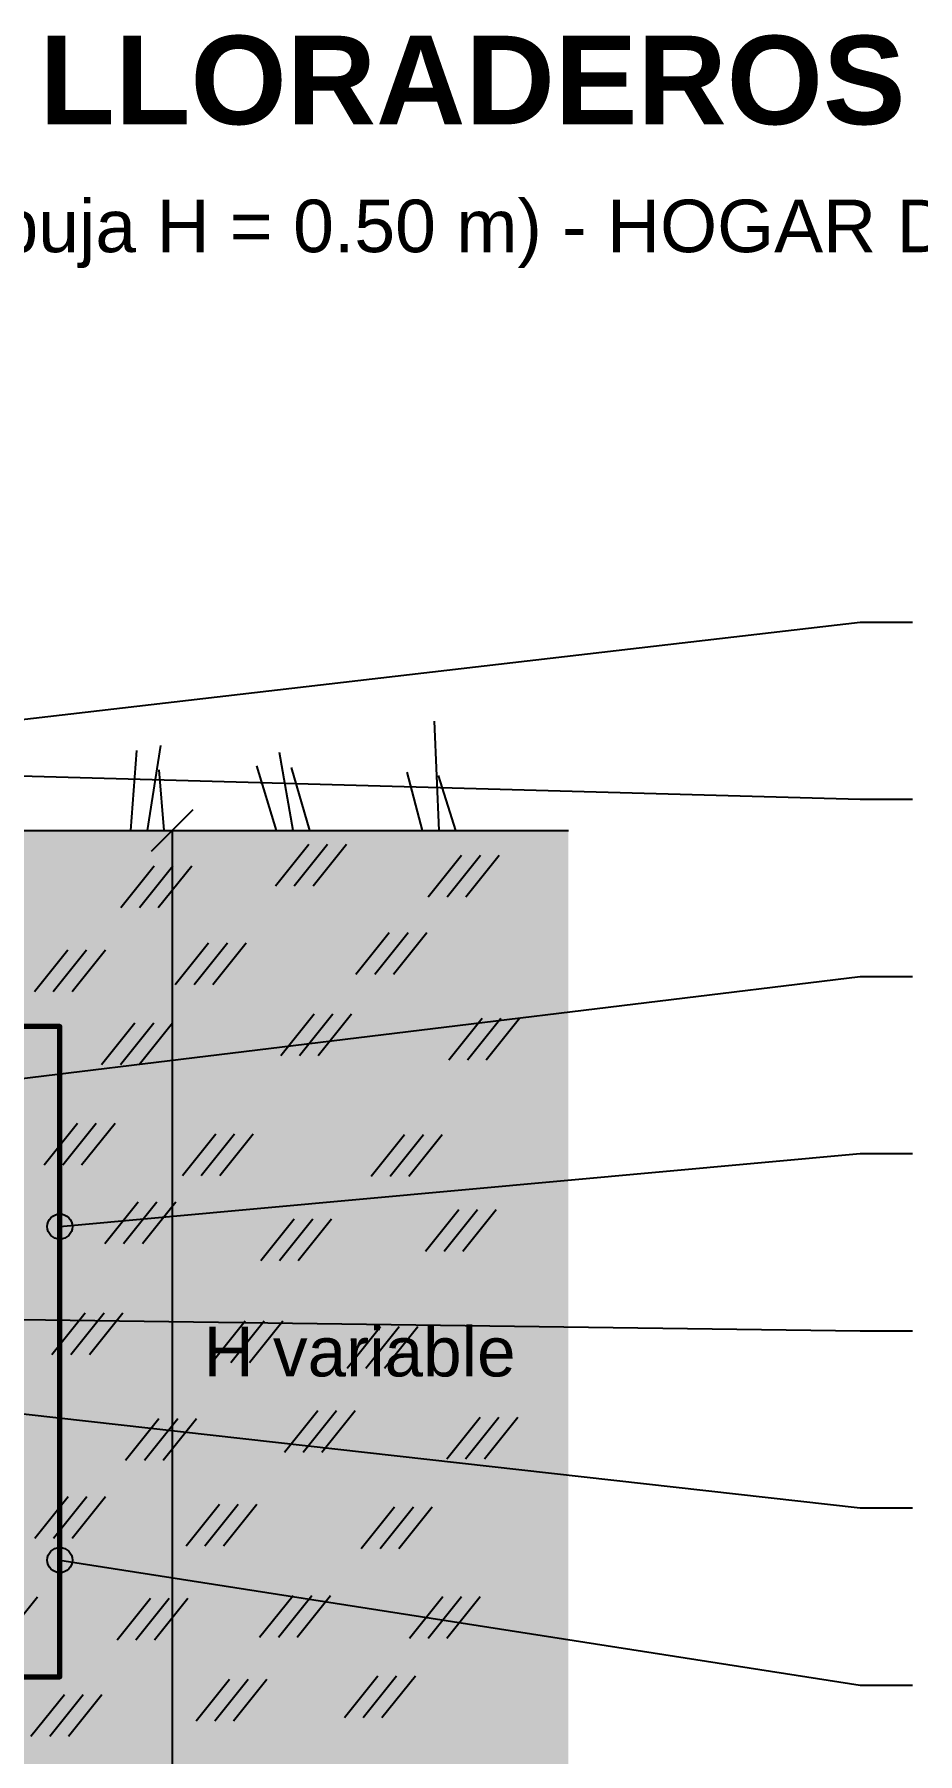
# Model space of a CAD drawing. Header units: metres. Extents: x 0 to 5.98, y 0.35 to 2.3.
# Drawn here: x 4.464 to 4.888, y 1.007 to 1.832 of the extents above; entities that cross this region are included whole.
import ezdxf
from ezdxf.enums import TextEntityAlignment as Align

# ---------------------------------------------------------------- set-up
doc = ezdxf.new("R2010")
doc.units = ezdxf.units.M
for name, color, linetype in [('LEY-COTA', 94, 'Continuous'), ('LEY-RELLENO', 8, 'Continuous'), ('LEY-SIMBOLO', 7, 'Continuous'), ('LEY-TEXTO', 7, 'Continuous'), ('LEY-TITULO', 160, 'Continuous')]:
    doc.layers.add(name, color=color, linetype=linetype)
doc.styles.add('ARIAL', font='arial.ttf')
doc.styles.add('ARIAL-N', font='arialbd.ttf')

# ---------------------------------------------------------------- blocks, each defined once
blk = doc.blocks.new('DETALLE_LLORADERO')
at = {"layer": 'LEY-RELLENO', "true_color": 0xecdec8}
h = blk.add_hatch(color=7, dxfattribs=at)
h.dxf.hatch_style = 1
h.paths.add_polyline_path([(-0.55, -0.31), (1.15, -0.31), (1.15, 0.6), (0.6, 0.6), (0.6, -0.1), (0, -0.1), (0, 0.6), (-0.55, 0.6)])
at = {"layer": 'LEY-RELLENO', "true_color": 0xe8e0d0}
h = blk.add_hatch(color=7, dxfattribs=at)
h.dxf.hatch_style = 1
h.paths.add_polyline_path([(0.6, 0.2), (0.9, 0.2), (0.9, 0.5), (0.6, 0.5)])
at = {"layer": 'LEY-SIMBOLO'}
h = blk.add_hatch(color=30, dxfattribs=at)
edge = h.paths.add_edge_path()
edge.add_arc((0.906, 0.41), 0.006, 0, 360)
h = blk.add_hatch(color=30, dxfattribs=at)
edge = h.paths.add_edge_path()
edge.add_arc((0.906, 0.25), 0.006, 0, 360)
at = {"layer": 'LEY-COTA', "color": 30}
for p, q in [((0.3, 0.585), (1.29, 0.7)), ((1.29, 0.7), (1.315, 0.7)), ((0.75, 0.63), (1.29, 0.615)), ((1.29, 0.615), (1.315, 0.615)), ((0.88, 0.48), (1.29, 0.53)), ((1.29, 0.53), (1.315, 0.53)), ((0.906, 0.41), (1.29, 0.445)), ((1.29, 0.445), (1.315, 0.445)), ((0.55, 0.37), (1.29, 0.36)), ((1.29, 0.36), (1.315, 0.36)), ((0.73, 0.338), (1.29, 0.275)), ((1.29, 0.275), (1.315, 0.275)), ((0.906, 0.25), (1.29, 0.19)), ((1.29, 0.19), (1.315, 0.19))]:
    blk.add_line(p, q, dxfattribs=at)
at = {"layer": 'LEY-COTA', "color": 94}
for p, q in [((0.95, 0.59), (0.97, 0.61)), ((0.94, 0.6), (0.98, 0.6)), ((0.96, 0.1), (0.96, 0.6))]:
    blk.add_line(p, q, dxfattribs=at)
at = {"layer": 'LEY-RELLENO', "true_color": 0xa5845c}
for p, q in [((1.00949, 0.57349), (1.02549, 0.59349)), ((1.01849, 0.57349), (1.03449, 0.59349)), ((1.02749, 0.57349), (1.04349, 0.59349)), ((1.08275, 0.5681), (1.09875, 0.5881)), ((1.09175, 0.5681), (1.10775, 0.5881)), ((1.10075, 0.5681), (1.11675, 0.5881)), ((0.93525, 0.56311), (0.95125, 0.58311)), ((0.94425, 0.56311), (0.96025, 0.58311)), ((0.95325, 0.56311), (0.96925, 0.58311)), ((0.96138, 0.52609), (0.97738, 0.54609)), ((0.97038, 0.52609), (0.98638, 0.54609)), ((0.97938, 0.52609), (0.99538, 0.54609)), ((1.04805, 0.531), (1.06405, 0.551)), ((1.05705, 0.531), (1.07305, 0.551)), ((1.06605, 0.531), (1.08205, 0.551)), ((0.89386, 0.52271), (0.90986, 0.54271)), ((0.90286, 0.52271), (0.91886, 0.54271)), ((0.91186, 0.52271), (0.92786, 0.54271)), ((1.01201, 0.49203), (1.02801, 0.51203)), ((1.02101, 0.49203), (1.03701, 0.51203)), ((1.03001, 0.49203), (1.04601, 0.51203)), ((0.92606, 0.48775), (0.94206, 0.50775)), ((0.93506, 0.48775), (0.95106, 0.50775)), ((0.94406, 0.48775), (0.96006, 0.50775)), ((1.09259, 0.49002), (1.10859, 0.51002)), ((1.10159, 0.49002), (1.11759, 0.51002)), ((1.11059, 0.49002), (1.12659, 0.51002)), ((0.89847, 0.43962), (0.91447, 0.45962)), ((0.90747, 0.43962), (0.92347, 0.45962)), ((0.91647, 0.43962), (0.93247, 0.45962)), ((0.96478, 0.43451), (0.98078, 0.45451)), ((0.97378, 0.43451), (0.98978, 0.45451)), ((0.98278, 0.43451), (0.99878, 0.45451)), ((1.05541, 0.4342), (1.07141, 0.4542)), ((1.06441, 0.4342), (1.08041, 0.4542)), ((1.07341, 0.4342), (1.08941, 0.4542)), ((0.9276, 0.40184), (0.9436, 0.42184)), ((0.9366, 0.40184), (0.9526, 0.42184)), ((0.9456, 0.40184), (0.9616, 0.42184)), ((1.0024, 0.39375), (1.0184, 0.41375)), ((1.0114, 0.39375), (1.0274, 0.41375)), ((1.0204, 0.39375), (1.0364, 0.41375)), ((1.08139, 0.39812), (1.09739, 0.41812)), ((1.09039, 0.39812), (1.10639, 0.41812)), ((1.09939, 0.39812), (1.11539, 0.41812)), ((0.90221, 0.34857), (0.91821, 0.36857)), ((0.91121, 0.34857), (0.92721, 0.36857)), ((0.92021, 0.34857), (0.93621, 0.36857)), ((0.97897, 0.34476), (0.99497, 0.36476)), ((0.98797, 0.34476), (1.00397, 0.36476)), ((0.99697, 0.34476), (1.01297, 0.36476)), ((1.04379, 0.34209), (1.05979, 0.36209)), ((1.05279, 0.34209), (1.06879, 0.36209)), ((1.06179, 0.34209), (1.07779, 0.36209)), ((1.01376, 0.30181), (1.02976, 0.32181)), ((1.02276, 0.30181), (1.03876, 0.32181)), ((1.03176, 0.30181), (1.04776, 0.32181)), ((0.93755, 0.298), (0.95355, 0.318)), ((0.94655, 0.298), (0.96255, 0.318)), ((0.95555, 0.298), (0.97155, 0.318)), ((1.09166, 0.29851), (1.10766, 0.31851)), ((1.10066, 0.29851), (1.11666, 0.31851)), ((1.10966, 0.29851), (1.12566, 0.31851)), ((0.89394, 0.26048), (0.90994, 0.28048)), ((0.90294, 0.26048), (0.91894, 0.28048)), ((0.91194, 0.26048), (0.92794, 0.28048)), ((0.96659, 0.25679), (0.98259, 0.27679)), ((0.97559, 0.25679), (0.99159, 0.27679)), ((0.98459, 0.25679), (1.00059, 0.27679)), ((1.05064, 0.25553), (1.06664, 0.27553)), ((1.05964, 0.25553), (1.07564, 0.27553)), ((1.06864, 0.25553), (1.08464, 0.27553)), ((0.87924, 0.21234), (0.89524, 0.23234)), ((0.93347, 0.21171), (0.94947, 0.23171)), ((0.94247, 0.21171), (0.95847, 0.23171)), ((0.95147, 0.21171), (0.96747, 0.23171)), ((1.00187, 0.21309), (1.01787, 0.23309)), ((1.01087, 0.21309), (1.02687, 0.23309)), ((1.01987, 0.21309), (1.03587, 0.23309)), ((1.07374, 0.21251), (1.08974, 0.23251)), ((1.08274, 0.21251), (1.09874, 0.23251)), ((1.09174, 0.21251), (1.10774, 0.23251)), ((0.97133, 0.17293), (0.98733, 0.19293)), ((0.98033, 0.17293), (0.99633, 0.19293)), ((0.98933, 0.17293), (1.00533, 0.19293)), ((1.04256, 0.17444), (1.05856, 0.19444)), ((1.05156, 0.17444), (1.06756, 0.19444)), ((1.06056, 0.17444), (1.07656, 0.19444)), ((0.89216, 0.16557), (0.90816, 0.18557)), ((0.90116, 0.16557), (0.91716, 0.18557)), ((0.91016, 0.16557), (0.92616, 0.18557))]:
    blk.add_line(p, q, dxfattribs=at)
at = {"layer": 'LEY-SIMBOLO', "true_color": 0x3c963c}
for p, q in [((1.088, 0.6), (1.08582, 0.65243)), ((0.94, 0.6), (0.94294, 0.6384)), ((0.948, 0.6), (0.95444, 0.64069)), ((1.018, 0.6), (1.01136, 0.63734)), ((0.956, 0.6), (0.95372, 0.62902)), ((1.01, 0.6), (1.00045, 0.63096)), ((1.026, 0.6), (1.01718, 0.63022)), ((1.08, 0.6), (1.07259, 0.62797)), ((1.096, 0.6), (1.08761, 0.62639))]:
    blk.add_line(p, q, dxfattribs=at)
at = {"layer": 'LEY-SIMBOLO', "true_color": 0xa5845c}
blk.add_line((0.6, 0.6), (1.15, 0.6), dxfattribs=at)
at = {"layer": 'LEY-SIMBOLO', "lineweight": 70, "true_color": 0x0096c8}
blk.add_lwpolyline([(0.594, 0.194), (0.906, 0.194), (0.906, 0.506), (0.594, 0.506)], close=True, dxfattribs=at)
at = {"layer": 'LEY-SIMBOLO', "color": 30}
for centre in [(0.906, 0.41), (0.906, 0.25)]:
    blk.add_circle(centre, 0.006, dxfattribs=at)
at = {"layer": 'LEY-TEXTO', "color": 7, "style": 'ARIAL'}
blk.add_text('Seccion cuneta - area verde (H variable segun perfil; se dibuja H = 0.50 m) - HOGAR DE REFUGIO TEMPORAL', height=0.0252, dxfattribs=at).set_placement((0.85, 0.89), align=Align.MIDDLE_CENTER)
at = {"layer": 'LEY-TEXTO', "color": 7, "true_color": 0x232323, "style": 'ARIAL'}
blk.add_text('H variable', height=0.0238, dxfattribs=at).set_placement((0.975, 0.35), align=Align.MIDDLE_LEFT)
at = {"layer": 'LEY-TITULO', "color": 160, "style": 'ARIAL-N'}
blk.add_text('DETALLE DE INSTALACION DE LLORADEROS EN CUNETAS', height=0.0425, dxfattribs=at).set_placement((0.85, 0.96), align=Align.MIDDLE_CENTER)

msp = doc.modelspace()

# ---------------------------------------------------------------- block references
msp.add_blockref('DETALLE_LLORADERO', (3.57, 0.85))

doc.saveas('drawing.dxf')
